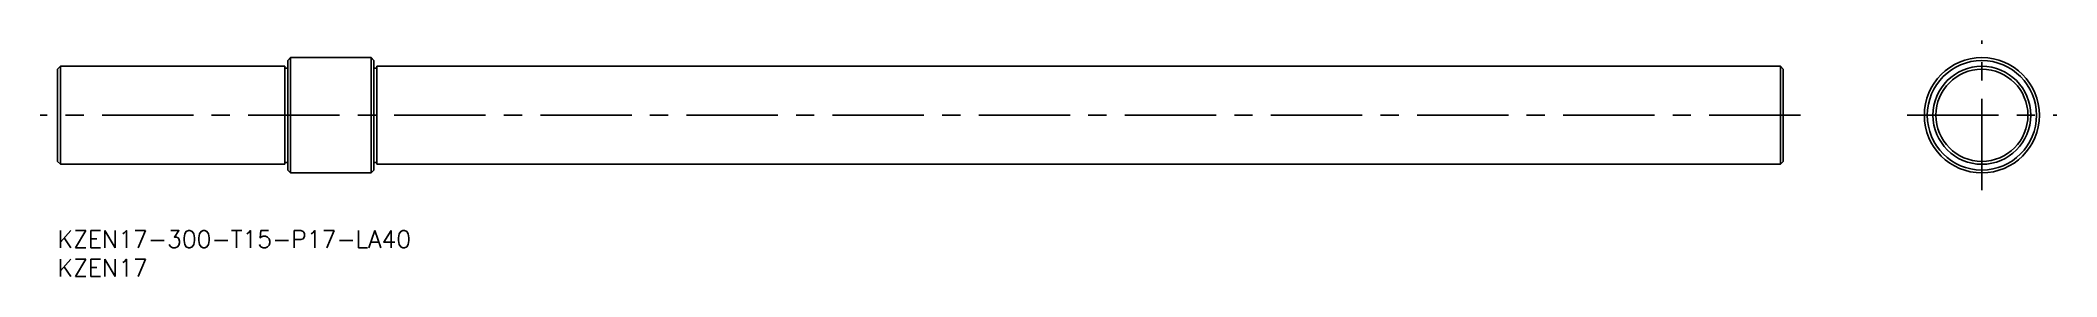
# Model space of a CAD drawing. Extents: x -3 to 348, y -8 to 33.
import ezdxf

# ---------------------------------------------------------------- set-up
doc = ezdxf.new("R2010")
doc.units = 0
doc.header["$LTSCALE"] = 0.5
doc.linetypes.add('CENTER', pattern=[50.8, 31.75, -6.35, 6.35, -6.35])
for name, color, linetype in [('MSM_CENTER', 1, 'CENTER'), ('MSM_CONTINUOUS', 7, 'CONTINUOUS'), ('MSM_PART_NUMBER', 7, 'CONTINUOUS')]:
    doc.layers.add(name, color=color, linetype=linetype)
doc.styles.get("Standard").update_dxf_attribs({"font": 'txt.shx', "height": 3, "bigfont": 'bigfont.shx'})

# ---------------------------------------------------------------- blocks, each defined once
blk = doc.blocks.new('*U6')
at = {"layer": 'MSM_PART_NUMBER'}
blk.add_text('KZEN17-300-T15-P17-LA40', height=3, dxfattribs=at).set_placement((0, -3))
blk = doc.blocks.new('*U7')
at = {"layer": 'MSM_PART_NUMBER'}
blk.add_text('KZEN17', height=3, dxfattribs=at).set_placement((0, -8))

msp = doc.modelspace()

# ---------------------------------------------------------------- linework, layer by layer
at = {"layer": 'MSM_CENTER'}
for p, q in [((334.52, 7), (334.52, 33)), ((303, 20), (-3, 20)), ((321.52, 20), (347.52, 20))]:
    msp.add_line(p, q, dxfattribs=at)
at = {"layer": 'MSM_CONTINUOUS'}
for p, q in [((0, 28), (0.5, 28.5)), ((39.5, 28.5), (0.5, 28.5)), ((0.5, 28.5), (0.5, 11.5)), ((39.5, 11.5), (39.5, 28.5)), ((40, 28.2), (39.5, 28.2)), ((40.5, 30), (40, 29.5)), ((40, 29.5), (40, 10.5)), ((54.5, 30), (40.5, 30)), ((40.5, 10), (40.5, 30)), ((54.5, 30), (55, 29.5)), ((54.5, 30), (54.5, 10)), ((55, 29.5), (55, 10.5)), ((55, 28.2), (55.5, 28.2)), ((55.5, 28.5), (299.5, 28.5)), ((55.5, 11.5), (55.5, 28.5)), ((299.5, 28.5), (299.5, 11.5)), ((300, 28), (299.5, 28.5)), ((0, 28), (0, 12)), ((300, 28), (300, 12)), ((0, 12), (0.5, 11.5)), ((39.5, 11.5), (0.5, 11.5)), ((40, 11.8), (39.5, 11.8)), ((55, 11.8), (55.5, 11.8)), ((55.5, 11.5), (299.5, 11.5)), ((300, 12), (299.5, 11.5)), ((40.5, 10), (40, 10.5)), ((54.5, 10), (40.5, 10)), ((54.5, 10), (55, 10.5))]:
    msp.add_line(p, q, dxfattribs=at)
for radius in [10, 9.5, 8.5, 8]:
    msp.add_circle((334.52, 20), radius, dxfattribs=at)

# ---------------------------------------------------------------- block references
for name in ['*U6', '*U7']:
    msp.add_blockref(name, (0, 0), dxfattribs=at)

doc.saveas('drawing.dxf')
